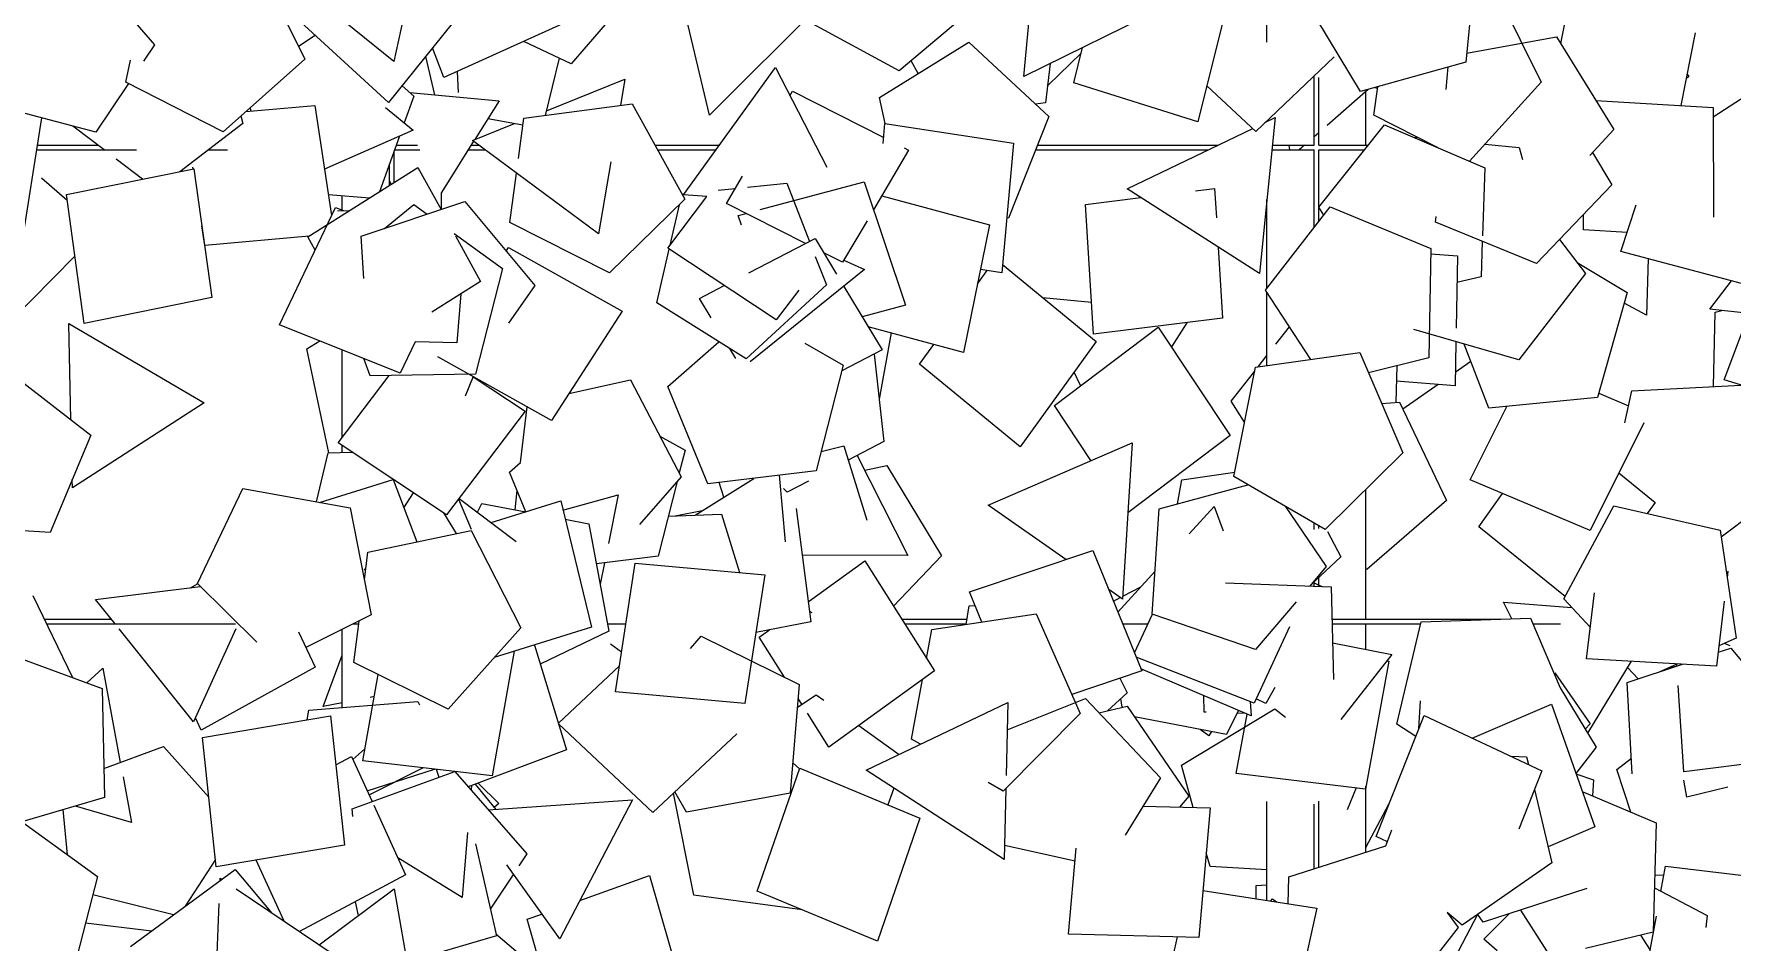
# Model space of a CAD drawing. Header units: metres. Extents: x 322 to 396.8, y -0.1 to 13.
# Drawn here: x 347.424 to 348.14, y 5.315 to 5.698 of the extents above; entities that cross this region are included whole.
import ezdxf

# ---------------------------------------------------------------- set-up
doc = ezdxf.new("R2010")
doc.units = ezdxf.units.M

msp = doc.modelspace()

# ---------------------------------------------------------------- linework, layer by layer
at = {"color": 8}
for p, q in [((347.94365, 5.69449), (347.94365, 5.73175)), ((348.03201, 5.73194), (348.0275, 5.68611)), ((347.44436, 5.72827), (347.47449, 5.69343)), ((347.51914, 5.72505), (347.53783, 5.6873)), ((347.57547, 5.68631), (347.52403, 5.72794)), ((347.70854, 5.66367), (347.69404, 5.72474)), ((347.58176, 5.71561), (347.57547, 5.68631)), ((347.68027, 5.72026), (347.65026, 5.68531)), ((348.03885, 5.71892), (348.05936, 5.67768)), ((347.60765, 5.71179), (347.57317, 5.66908)), ((347.75539, 5.7104), (347.70854, 5.66367)), ((347.82381, 5.71204), (347.78856, 5.6824)), ((347.90053, 5.70924), (347.84115, 5.68005)), ((347.92778, 5.71407), (347.9145, 5.66082)), ((347.98317, 5.67362), (347.96027, 5.71173)), ((348.06759, 5.69392), (348.07127, 5.71249)), ((347.57317, 5.66908), (347.53269, 5.70615)), ((347.64655, 5.70223), (347.59654, 5.6796)), ((347.78856, 5.6824), (347.74895, 5.70398)), ((347.84115, 5.68005), (347.84355, 5.7055)), ((347.53513, 5.69275), (347.54219, 5.69745)), ((347.65026, 5.68531), (347.63021, 5.69483)), ((347.78018, 5.67112), (347.81799, 5.69451)), ((347.81799, 5.69451), (347.85168, 5.6631)), ((348.02787, 5.68987), (348.06582, 5.69679)), ((348.06582, 5.69679), (348.09002, 5.6576)), ((348.12435, 5.69849), (348.11826, 5.66777)), ((347.46236, 5.67766), (347.46429, 5.6869)), ((347.47449, 5.69343), (347.46986, 5.68653)), ((347.53783, 5.6873), (347.50339, 5.65672)), ((347.58876, 5.68839), (347.59261, 5.67227)), ((347.59654, 5.6796), (347.59178, 5.69214)), ((347.64512, 5.68776), (347.63929, 5.66362)), ((347.86528, 5.68987), (347.85144, 5.67638)), ((347.86217, 5.67738), (347.86586, 5.6922)), ((347.97204, 5.68838), (347.93896, 5.65687)), ((348.13182, 5.66301), (348.17099, 5.68845)), ((347.60209, 5.68211), (347.60257, 5.6732)), ((347.69762, 5.63014), (347.73632, 5.68381)), ((347.73632, 5.68381), (347.75807, 5.64173)), ((347.79649, 5.68121), (347.79365, 5.68668)), ((347.85222, 5.68549), (347.85023, 5.66895)), ((347.96354, 5.651), (347.96354, 5.68028)), ((347.96554, 5.651), (347.96554, 5.67964)), ((348.0275, 5.68611), (347.98317, 5.67362)), ((348.0193, 5.67452), (348.02012, 5.68403)), ((348.12161, 5.67999), (348.12049, 5.67902)), ((348.12087, 5.68095), (348.12161, 5.67999)), ((347.46351, 5.67707), (347.4497, 5.65652)), ((347.50339, 5.65672), (347.46236, 5.67766)), ((347.57886, 5.67614), (347.58385, 5.67178)), ((347.58217, 5.67325), (347.61982, 5.66972)), ((347.63976, 5.66557), (347.67285, 5.67888)), ((347.67285, 5.67888), (347.67097, 5.66783)), ((347.74249, 5.67188), (347.74361, 5.67377)), ((347.74361, 5.67377), (347.78201, 5.65425)), ((347.85144, 5.67638), (347.85116, 5.67671)), ((347.9145, 5.66082), (347.86217, 5.67738)), ((347.93896, 5.65687), (347.91829, 5.67604)), ((347.98634, 5.67451), (347.96903, 5.65931)), ((347.98544, 5.651), (347.98544, 5.67372)), ((347.98879, 5.6637), (347.99044, 5.67567)), ((347.99035, 5.67501), (347.98901, 5.67526)), ((348.05936, 5.67768), (348.02907, 5.64427)), ((347.4497, 5.65652), (347.40423, 5.66855)), ((347.51299, 5.66524), (347.54214, 5.66782)), ((347.51525, 5.66544), (347.51487, 5.66691)), ((347.54214, 5.66782), (347.54917, 5.62141)), ((347.57188, 5.6669), (347.58351, 5.65737)), ((347.58385, 5.67178), (347.57977, 5.66043)), ((347.61982, 5.66972), (347.60955, 5.65341)), ((347.63026, 5.66242), (347.67591, 5.66849)), ((347.67591, 5.66849), (347.69819, 5.62818)), ((347.78264, 5.6602), (347.78018, 5.67112)), ((347.85023, 5.66895), (347.84607, 5.66833)), ((348.08242, 5.66989), (348.13181, 5.66697)), ((348.13181, 5.66697), (348.13195, 5.62059)), ((347.42675, 5.66259), (347.41799, 5.60636)), ((347.45321, 5.649), (347.44, 5.65908)), ((347.51177, 5.66021), (347.48513, 5.63985)), ((347.51086, 5.66336), (347.51177, 5.66021)), ((347.60857, 5.65302), (347.62624, 5.66013)), ((347.62986, 5.65949), (347.61503, 5.66211)), ((347.62797, 5.64547), (347.63026, 5.66242)), ((347.78179, 5.65179), (347.78256, 5.66022)), ((347.78256, 5.66022), (347.83681, 5.65186)), ((347.85168, 5.6631), (347.8347, 5.62029)), ((347.94717, 5.66264), (347.94047, 5.59681)), ((347.94281, 5.66054), (347.94717, 5.66264)), ((347.94365, 5.66094), (347.94365, 5.66133)), ((347.96551, 5.62486), (347.99318, 5.65967)), ((348.01591, 5.64992), (347.98879, 5.6637)), ((347.99318, 5.65967), (348.03551, 5.64151)), ((347.42495, 5.651), (347.45059, 5.651)), ((347.58351, 5.65737), (347.54622, 5.64092)), ((347.57776, 5.65483), (347.56933, 5.63138)), ((347.57639, 5.651), (347.58538, 5.651)), ((347.60907, 5.65266), (347.59544, 5.63104)), ((347.60802, 5.651), (347.61131, 5.651)), ((347.66175, 5.61364), (347.60857, 5.65302)), ((347.68558, 5.651), (347.71266, 5.651)), ((347.83681, 5.65186), (347.83184, 5.5972)), ((347.84688, 5.651), (347.92303, 5.651)), ((347.88477, 5.63254), (347.93768, 5.65807)), ((347.94598, 5.651), (347.96354, 5.651)), ((347.95333, 5.649), (347.95298, 5.651)), ((347.95957, 5.651), (347.95729, 5.649)), ((347.96554, 5.65625), (347.96354, 5.65449)), ((347.96554, 5.651), (347.98544, 5.651)), ((347.98544, 5.651), (347.98629, 5.651)), ((348.00533, 5.65446), (348.00738, 5.65425)), ((348.03558, 5.65145), (348.05005, 5.65002)), ((348.09002, 5.6576), (348.07988, 5.64674)), ((347.42464, 5.649), (347.46681, 5.649)), ((347.46937, 5.63667), (347.45825, 5.64516)), ((347.4971, 5.649), (347.50526, 5.649)), ((347.57554, 5.63531), (347.57554, 5.64865)), ((347.57567, 5.649), (347.58637, 5.649)), ((347.60676, 5.649), (347.61401, 5.649)), ((347.66691, 5.64395), (347.66175, 5.61364)), ((347.68669, 5.649), (347.71122, 5.649)), ((347.79254, 5.6489), (347.7777, 5.62372)), ((347.79066, 5.64985), (347.79254, 5.6489)), ((347.84609, 5.649), (347.91889, 5.649)), ((347.94578, 5.649), (347.96354, 5.649)), ((347.96354, 5.61626), (347.96354, 5.649)), ((347.96554, 5.6249), (347.96554, 5.649)), ((347.96554, 5.649), (347.9847, 5.649)), ((348.05005, 5.65002), (348.05144, 5.64504)), ((348.08095, 5.64789), (348.08911, 5.63435)), ((347.42674, 5.63724), (347.43764, 5.62778)), ((347.43731, 5.63019), (347.49111, 5.64106)), ((347.4908, 5.641), (347.49069, 5.64171)), ((347.49111, 5.64106), (347.49862, 5.58669)), ((347.53918, 5.61229), (347.58556, 5.64165)), ((347.57354, 5.63404), (347.57354, 5.64309)), ((347.58556, 5.64165), (347.59533, 5.62385)), ((347.62431, 5.61836), (347.62713, 5.63928)), ((347.71574, 5.62648), (347.72252, 5.63798)), ((348.03551, 5.64151), (348.03457, 5.61278)), ((347.44481, 5.57582), (347.43731, 5.63019)), ((347.56508, 5.62869), (347.54786, 5.63004)), ((347.55365, 5.62365), (347.55365, 5.62959)), ((347.57431, 5.63452), (347.57354, 5.63608)), ((347.59544, 5.62389), (347.59544, 5.63104)), ((347.69698, 5.63038), (347.69786, 5.63047)), ((347.70747, 5.62941), (347.69762, 5.63014)), ((347.71218, 5.63199), (347.71944, 5.63276)), ((347.7246, 5.63331), (347.7411, 5.63506)), ((347.72988, 5.62383), (347.77372, 5.63557)), ((347.7411, 5.63506), (347.75071, 5.61044)), ((347.77372, 5.63557), (347.79119, 5.58353)), ((347.78119, 5.62964), (347.82671, 5.61736)), ((347.94047, 5.59681), (347.88477, 5.63254)), ((347.91349, 5.63175), (347.9216, 5.63275)), ((347.9216, 5.63275), (347.92235, 5.62041)), ((348.08911, 5.63435), (348.0573, 5.60104)), ((347.5272, 5.57524), (347.55079, 5.6248)), ((347.55079, 5.6248), (347.55418, 5.62343)), ((347.55165, 5.62349), (347.5567, 5.62338)), ((347.56169, 5.61261), (347.60538, 5.62721)), ((347.57147, 5.61588), (347.58389, 5.62593)), ((347.58389, 5.62593), (347.58949, 5.6219)), ((347.60538, 5.62721), (347.63488, 5.59184)), ((347.69819, 5.62818), (347.66632, 5.59719)), ((347.69096, 5.6076), (347.70747, 5.62941)), ((347.69192, 5.60887), (347.69586, 5.62591)), ((347.74902, 5.60956), (347.71574, 5.62648)), ((347.86713, 5.62602), (347.89044, 5.6289)), ((347.87045, 5.57124), (347.86713, 5.62602)), ((347.94308, 5.58982), (347.97029, 5.62498)), ((347.94365, 5.59056), (347.94365, 5.62805)), ((347.96763, 5.62154), (347.96551, 5.62486)), ((347.96554, 5.61885), (347.96554, 5.62481)), ((347.97029, 5.62498), (348.01285, 5.60737)), ((348.0929, 5.60613), (348.09945, 5.62581)), ((347.49569, 5.60871), (347.49443, 5.61703)), ((347.66632, 5.59719), (347.62431, 5.61836)), ((347.7207, 5.62137), (347.72404, 5.62226)), ((347.72206, 5.6173), (347.7207, 5.62137)), ((347.77498, 5.61911), (347.76467, 5.60161)), ((347.82671, 5.61736), (347.81573, 5.56358)), ((347.8347, 5.62029), (347.83394, 5.62037)), ((348.01469, 5.61854), (348.015, 5.621)), ((348.0573, 5.60104), (348.01469, 5.61854)), ((348.07718, 5.61532), (348.07716, 5.62184)), ((348.0956, 5.61423), (348.07718, 5.61532)), ((347.53967, 5.6126), (347.49569, 5.60871)), ((347.54221, 5.60678), (347.53918, 5.61229)), ((347.5627, 5.59476), (347.56169, 5.61261)), ((347.60084, 5.61374), (347.62128, 5.59904)), ((347.60143, 5.61274), (347.61198, 5.59353)), ((347.72514, 5.59716), (347.75309, 5.61168)), ((347.75309, 5.61168), (347.76212, 5.59665)), ((348.0345, 5.6104), (348.03401, 5.59548)), ((348.06708, 5.61128), (348.07798, 5.59687)), ((347.44089, 5.60426), (347.41338, 5.57629)), ((347.6228, 5.60632), (347.62378, 5.60784)), ((347.62378, 5.60784), (347.67166, 5.581)), ((347.6863, 5.58454), (347.69154, 5.60721)), ((347.7367, 5.57726), (347.69096, 5.6076)), ((347.75318, 5.60412), (347.75785, 5.59215)), ((347.76467, 5.60161), (347.7567, 5.60566)), ((347.76518, 5.60246), (347.77399, 5.5985)), ((347.92311, 5.60795), (347.92493, 5.57796)), ((348.01285, 5.60737), (348.01195, 5.56132)), ((348.01281, 5.60522), (348.02398, 5.60432)), ((348.02398, 5.60432), (348.02343, 5.57377)), ((348.07446, 5.60152), (348.09557, 5.58886)), ((348.14596, 5.59207), (348.0929, 5.60613)), ((348.1045, 5.60305), (348.10372, 5.57924)), ((347.62128, 5.59904), (347.60985, 5.55442)), ((347.77399, 5.5985), (347.7257, 5.55954)), ((347.82164, 5.59253), (347.82569, 5.59815)), ((347.83184, 5.5972), (347.82287, 5.59858)), ((347.83216, 5.6007), (347.87168, 5.56825)), ((348.03401, 5.59548), (348.02377, 5.59304)), ((348.07798, 5.59687), (348.04987, 5.56038)), ((348.13043, 5.5818), (348.13965, 5.59374)), ((347.49862, 5.58669), (347.44481, 5.57582)), ((347.61198, 5.59353), (347.59147, 5.58055)), ((347.60366, 5.58827), (347.60192, 5.5676)), ((347.63488, 5.59184), (347.62382, 5.57598)), ((347.70437, 5.58638), (347.71479, 5.59179)), ((347.75785, 5.59215), (347.72398, 5.56093)), ((347.74622, 5.58984), (347.7367, 5.57726)), ((347.76525, 5.59144), (347.78136, 5.56463)), ((347.84911, 5.58678), (347.86963, 5.58478)), ((347.96219, 5.56061), (347.94308, 5.58982)), ((347.94365, 5.55803), (347.94365, 5.58895)), ((348.09557, 5.58886), (348.0831, 5.54451)), ((347.67166, 5.581), (347.64191, 5.53488)), ((347.72398, 5.56093), (347.6863, 5.58454)), ((347.70931, 5.57817), (347.70437, 5.58638)), ((347.79119, 5.58353), (347.77294, 5.57865)), ((348.10372, 5.57924), (348.09432, 5.5844)), ((348.14708, 5.58002), (348.13043, 5.5818)), ((348.13196, 5.5492), (348.13277, 5.5806)), ((348.13277, 5.5806), (348.13546, 5.58126)), ((348.13655, 5.55196), (348.14708, 5.58002)), ((347.43923, 5.53514), (347.43836, 5.57576)), ((347.43836, 5.57576), (347.49547, 5.54234)), ((347.57813, 5.55477), (347.5272, 5.57524)), ((347.81573, 5.56358), (347.77547, 5.57444)), ((347.85402, 5.54119), (347.89781, 5.57428)), ((347.92493, 5.57796), (347.87045, 5.57124)), ((347.89781, 5.57428), (347.92812, 5.52852)), ((347.90983, 5.57609), (347.90335, 5.56591)), ((347.94741, 5.56702), (347.9532, 5.57435)), ((348.04987, 5.56038), (348.00565, 5.57328)), ((347.5387, 5.56514), (347.54415, 5.56842)), ((347.54801, 5.52122), (347.5387, 5.56514)), ((347.58441, 5.56798), (347.57813, 5.55477)), ((347.60192, 5.5676), (347.58441, 5.56798)), ((347.691, 5.54922), (347.71252, 5.56811)), ((347.71966, 5.56095), (347.71706, 5.56526)), ((347.74871, 5.56752), (347.76499, 5.55825)), ((347.78521, 5.57181), (347.78009, 5.54384)), ((347.79713, 5.55858), (347.80318, 5.56696)), ((347.87168, 5.56825), (347.83955, 5.52375)), ((348.02333, 5.56812), (348.023, 5.54944)), ((348.03727, 5.53998), (348.02691, 5.56708)), ((347.55365, 5.52764), (347.55365, 5.56461)), ((347.56539, 5.55373), (347.56278, 5.56094)), ((347.64191, 5.53488), (347.59403, 5.56171)), ((347.76499, 5.55825), (347.75354, 5.51363)), ((347.78136, 5.56463), (347.76436, 5.5558)), ((347.77796, 5.56286), (347.78209, 5.52601)), ((347.83955, 5.52375), (347.79713, 5.55858)), ((347.93882, 5.55736), (347.98286, 5.56348)), ((347.93991, 5.55751), (347.94365, 5.56224)), ((347.98286, 5.56348), (348.00099, 5.52114)), ((348.01195, 5.56132), (347.98653, 5.55492)), ((347.9984, 5.55791), (347.99796, 5.54249)), ((348.02972, 5.55971), (348.0231, 5.55508)), ((347.41125, 5.55694), (347.44759, 5.52863)), ((347.55193, 5.52537), (347.57348, 5.55386)), ((347.60985, 5.55442), (347.56539, 5.55373)), ((347.60891, 5.55337), (347.60554, 5.54516)), ((347.6089, 5.55333), (347.63079, 5.53881)), ((347.64923, 5.54622), (347.67526, 5.55194)), ((347.67526, 5.55194), (347.69663, 5.51113)), ((347.86508, 5.54955), (347.8623, 5.55526)), ((347.92853, 5.54307), (347.9385, 5.55572)), ((347.92973, 5.51121), (347.93882, 5.55736)), ((348.023, 5.54944), (347.99821, 5.55143)), ((348.18905, 5.53591), (348.13655, 5.55196)), ((347.70781, 5.50806), (347.691, 5.54922)), ((348.01587, 5.55001), (348.00096, 5.53958)), ((348.0831, 5.54451), (348.03727, 5.53998)), ((348.08362, 5.54636), (348.09619, 5.54103)), ((348.09465, 5.53391), (348.09757, 5.54739)), ((348.09757, 5.54739), (348.14357, 5.54981)), ((347.49547, 5.54234), (347.43985, 5.5065)), ((347.63079, 5.53881), (347.59767, 5.49504)), ((347.62888, 5.51717), (347.63163, 5.54064)), ((347.86942, 5.51793), (347.85402, 5.54119)), ((347.93425, 5.53414), (347.92853, 5.54307)), ((347.99204, 5.54206), (347.99952, 5.54261)), ((347.99952, 5.54261), (348.01938, 5.50105)), ((348.02939, 5.50984), (348.04481, 5.54072)), ((348.10265, 5.53393), (348.07993, 5.48842)), ((347.44759, 5.52863), (347.43046, 5.4876)), ((347.59767, 5.49504), (347.55193, 5.52537)), ((347.55365, 5.52137), (347.55365, 5.52424)), ((347.68766, 5.52826), (347.69822, 5.52227)), ((347.69822, 5.52227), (347.69579, 5.51273)), ((347.75564, 5.52181), (347.76518, 5.52413)), ((347.76518, 5.52413), (347.77489, 5.49277)), ((347.78209, 5.52601), (347.76705, 5.51809)), ((347.82606, 5.49914), (347.88677, 5.52546)), ((347.88677, 5.52546), (347.88281, 5.4594)), ((347.92812, 5.52852), (347.885, 5.49594)), ((347.54273, 5.50054), (347.54777, 5.52121)), ((347.54777, 5.52121), (347.55779, 5.52149)), ((347.62425, 5.5131), (347.62888, 5.51717)), ((347.77088, 5.52011), (347.79213, 5.4779)), ((347.77404, 5.51384), (347.78341, 5.51585)), ((347.78341, 5.51585), (347.80639, 5.47779)), ((348.00099, 5.52114), (347.96816, 5.48884)), ((347.43985, 5.5065), (347.43977, 5.50992)), ((347.54406, 5.5003), (347.57507, 5.50991)), ((347.57507, 5.50991), (347.58504, 5.48364)), ((347.63113, 5.49636), (347.62425, 5.5131)), ((347.69663, 5.51113), (347.67904, 5.4909)), ((347.69487, 5.50911), (347.68686, 5.47764)), ((347.70243, 5.49487), (347.72721, 5.51042)), ((347.75354, 5.51363), (347.70781, 5.50806)), ((347.71454, 5.50247), (347.71263, 5.50864)), ((347.73791, 5.51173), (347.74049, 5.48359)), ((347.75032, 5.50928), (347.74133, 5.50456)), ((347.89824, 5.49754), (347.93566, 5.50775)), ((347.90592, 5.49963), (347.90782, 5.50976)), ((347.90782, 5.50976), (347.9301, 5.51308)), ((347.96816, 5.48884), (347.92973, 5.51121)), ((348.07993, 5.48842), (348.02939, 5.50984)), ((348.09206, 5.51271), (348.10746, 5.5003)), ((347.49255, 5.466), (347.51168, 5.50614)), ((347.51168, 5.50614), (347.55701, 5.49796)), ((347.57962, 5.49793), (347.58366, 5.50433)), ((347.60264, 5.5016), (347.60799, 5.48896)), ((347.60293, 5.50199), (347.62701, 5.48375)), ((347.61641, 5.49178), (347.6458, 5.50091)), ((347.62654, 5.4972), (347.62748, 5.50524)), ((347.6458, 5.50091), (347.65879, 5.44758)), ((347.64673, 5.49706), (347.67004, 5.50351)), ((347.67004, 5.50351), (347.6659, 5.48297)), ((347.74133, 5.50456), (347.73978, 5.50621)), ((347.98544, 5.451), (347.98544, 5.50549)), ((348.01938, 5.50105), (347.98573, 5.47199)), ((348.033, 5.48995), (348.043, 5.50407)), ((347.55701, 5.49796), (347.5659, 5.45277)), ((347.59642, 5.49587), (347.60165, 5.48712)), ((347.61063, 5.49616), (347.61246, 5.49989)), ((347.61246, 5.49989), (347.63105, 5.49633)), ((347.69115, 5.49448), (347.7136, 5.49525)), ((347.69403, 5.49458), (347.70552, 5.49681)), ((347.7136, 5.49525), (347.72122, 5.47065)), ((347.74504, 5.49764), (347.75126, 5.44988)), ((347.85885, 5.47618), (347.82606, 5.49914)), ((347.89531, 5.45317), (347.89824, 5.49754)), ((347.9109, 5.48707), (347.92134, 5.49855)), ((347.92134, 5.49855), (347.92524, 5.48833)), ((347.95134, 5.49863), (347.9687, 5.47321)), ((348.06891, 5.45964), (348.08992, 5.49882)), ((348.08992, 5.49882), (348.13481, 5.4885)), ((348.10746, 5.5003), (348.1041, 5.49556)), ((348.13521, 5.48582), (348.14944, 5.49639)), ((347.43046, 5.4876), (347.41905, 5.48832)), ((347.56447, 5.47935), (347.60799, 5.48844)), ((347.60799, 5.48844), (347.62895, 5.44742)), ((347.64769, 5.49314), (347.6577, 5.49122)), ((347.6577, 5.49122), (347.66609, 5.44593)), ((347.96354, 5.48891), (347.96354, 5.49153)), ((347.96554, 5.48921), (347.96554, 5.49036)), ((347.96927, 5.48806), (347.97489, 5.47726)), ((348.06942, 5.4606), (348.033, 5.48995)), ((348.13481, 5.4885), (348.14155, 5.44294)), ((347.56298, 5.46762), (347.56447, 5.47935)), ((347.81819, 5.46253), (347.87023, 5.48)), ((347.87023, 5.48), (347.89089, 5.42914)), ((348.13519, 5.48597), (348.13539, 5.48595)), ((347.56307, 5.47174), (347.56361, 5.47259)), ((347.68686, 5.47764), (347.66082, 5.47441)), ((347.66425, 5.47483), (347.66242, 5.46575)), ((347.66884, 5.42037), (347.67715, 5.47462)), ((347.67715, 5.47462), (347.73182, 5.4697)), ((347.79213, 5.4779), (347.74759, 5.47802)), ((347.75016, 5.45829), (347.77401, 5.47556)), ((347.77401, 5.47556), (347.80338, 5.42919)), ((347.80639, 5.47779), (347.7861, 5.45648)), ((347.9687, 5.47321), (347.9617, 5.46499)), ((347.97489, 5.47726), (347.96194, 5.46527)), ((347.98573, 5.47199), (347.98544, 5.47216)), ((347.44961, 5.4593), (347.49378, 5.46479)), ((347.48961, 5.46427), (347.49262, 5.46593)), ((347.51762, 5.44132), (347.49255, 5.466)), ((347.73182, 5.4697), (347.72351, 5.41544)), ((347.88081, 5.45395), (347.8965, 5.47122)), ((347.92619, 5.46631), (347.97071, 5.46466)), ((347.96354, 5.46492), (347.96354, 5.46676)), ((347.96354, 5.46641), (347.96688, 5.4648)), ((347.96554, 5.46485), (347.96554, 5.46861)), ((348.13808, 5.47122), (348.13776, 5.46855)), ((347.42316, 5.46101), (347.43992, 5.42642)), ((347.45784, 5.449), (347.44961, 5.4593)), ((347.82337, 5.44981), (347.81819, 5.46253)), ((347.88281, 5.4594), (347.87692, 5.46352)), ((347.87891, 5.45865), (347.88177, 5.46013)), ((347.88289, 5.4607), (347.89054, 5.46465)), ((347.95601, 5.4583), (347.93884, 5.43814)), ((347.97071, 5.46466), (347.97169, 5.42555)), ((348.047, 5.45116), (348.0434, 5.45817)), ((348.0434, 5.45817), (348.07232, 5.45595)), ((348.08009, 5.44754), (348.06891, 5.45964)), ((348.07851, 5.4343), (348.08183, 5.46216)), ((348.13658, 5.45867), (348.13331, 5.4312)), ((347.42801, 5.451), (347.45624, 5.451)), ((347.5659, 5.45277), (347.53827, 5.43906)), ((347.7519, 5.45374), (347.75069, 5.45423)), ((347.78957, 5.451), (347.81712, 5.451)), ((347.8023, 5.44662), (347.84626, 5.45327)), ((347.81675, 5.4488), (347.81809, 5.45661)), ((347.81809, 5.45661), (347.82051, 5.45684)), ((347.84626, 5.45327), (347.8649, 5.41115)), ((347.88776, 5.43684), (347.89534, 5.45316)), ((347.93884, 5.43814), (347.89531, 5.45317)), ((347.97105, 5.451), (347.98544, 5.451)), ((347.98544, 5.451), (348.04215, 5.451)), ((348.00875, 5.44992), (348.05479, 5.45141)), ((348.05479, 5.45141), (348.06738, 5.42202)), ((347.42898, 5.449), (347.50861, 5.449)), ((347.49093, 5.40762), (347.45949, 5.44693)), ((347.50881, 5.44686), (347.49093, 5.40762)), ((347.53516, 5.44563), (347.54222, 5.43074)), ((347.55365, 5.41373), (347.55365, 5.44669)), ((347.55831, 5.449), (347.5606, 5.449)), ((347.55853, 5.43268), (347.56076, 5.45022)), ((347.55859, 5.449), (347.55866, 5.44917)), ((347.62895, 5.44742), (347.59838, 5.41297)), ((347.65879, 5.44758), (347.61779, 5.43485)), ((347.66609, 5.44593), (347.63717, 5.43197)), ((347.66553, 5.449), (347.67323, 5.449)), ((347.70054, 5.43865), (347.70506, 5.44378)), ((347.70506, 5.44378), (347.74641, 5.42349)), ((347.75126, 5.44988), (347.7281, 5.44538)), ((347.72955, 5.44337), (347.73388, 5.44651)), ((347.74022, 5.42653), (347.72955, 5.44337)), ((347.79083, 5.449), (347.81678, 5.449)), ((347.80006, 5.43444), (347.8023, 5.44662)), ((347.88282, 5.449), (347.89341, 5.449)), ((347.95324, 5.44776), (347.93828, 5.41556)), ((347.9711, 5.449), (347.98544, 5.449)), ((347.98544, 5.449), (348.00853, 5.449)), ((347.98544, 5.43828), (347.98544, 5.449)), ((347.99844, 5.40667), (348.00875, 5.44992)), ((348.05582, 5.449), (348.06746, 5.449)), ((347.62616, 5.43745), (347.61683, 5.38496)), ((347.63469, 5.4401), (347.64824, 5.39585)), ((347.67139, 5.43703), (347.66675, 5.44043)), ((347.9713, 5.44108), (347.99634, 5.43612)), ((347.99634, 5.43612), (347.97481, 5.40861)), ((348.13401, 5.43705), (348.13928, 5.43881)), ((348.14155, 5.44294), (348.13433, 5.43977)), ((348.13907, 5.43981), (348.13663, 5.44078)), ((348.13928, 5.43881), (348.14518, 5.43173)), ((347.415, 5.4356), (347.45243, 5.42181)), ((347.44594, 5.42421), (347.45265, 5.43027)), ((347.45265, 5.43027), (347.46004, 5.39058)), ((347.54222, 5.43074), (347.49417, 5.4042)), ((347.54554, 5.41411), (347.55365, 5.43578)), ((347.59838, 5.41297), (347.55853, 5.43268)), ((347.64479, 5.40711), (347.67052, 5.43129)), ((347.80338, 5.42919), (347.75892, 5.397)), ((347.89089, 5.42914), (347.86133, 5.41922)), ((347.93828, 5.41556), (347.8885, 5.43502)), ((347.93704, 5.41025), (347.89054, 5.43002)), ((347.99512, 5.43329), (347.98521, 5.3793)), ((347.99421, 5.4334), (347.99512, 5.43329)), ((348.13331, 5.4312), (348.07851, 5.4343)), ((348.09732, 5.43324), (348.07893, 5.40294)), ((348.09559, 5.42423), (348.11892, 5.43202)), ((348.1002, 5.42577), (348.09573, 5.43061)), ((348.11689, 5.43213), (348.10938, 5.42883)), ((348.11155, 5.42956), (348.11152, 5.42977)), ((348.11299, 5.43042), (348.1166, 5.43127)), ((348.1166, 5.43124), (348.11655, 5.43198)), ((347.45243, 5.42181), (347.45335, 5.37576)), ((347.5623, 5.39119), (347.56877, 5.42761)), ((347.74641, 5.42349), (347.74257, 5.37759)), ((347.79377, 5.40036), (347.79843, 5.42561)), ((347.88167, 5.42605), (347.88476, 5.41996)), ((347.94704, 5.4222), (347.94322, 5.41539)), ((348.06514, 5.4284), (348.07993, 5.4069)), ((348.06738, 5.42202), (348.08251, 5.39701)), ((348.09772, 5.38581), (348.09559, 5.42423)), ((348.11945, 5.38656), (348.11713, 5.42301)), ((347.53958, 5.4126), (347.58549, 5.4163)), ((347.55365, 5.41569), (347.54554, 5.41411)), ((347.56712, 5.41832), (347.56537, 5.41798)), ((347.58549, 5.4163), (347.58621, 5.41483)), ((347.72351, 5.41544), (347.66884, 5.42037)), ((347.74561, 5.41388), (347.7536, 5.41904)), ((347.74747, 5.41508), (347.74591, 5.41754)), ((347.7536, 5.41904), (347.7567, 5.4168)), ((347.77467, 5.38722), (347.83434, 5.41581)), ((347.83434, 5.41581), (347.83366, 5.38497)), ((347.83409, 5.4043), (347.86712, 5.4176)), ((347.86712, 5.4176), (347.8987, 5.38407)), ((347.88476, 5.41996), (347.87638, 5.41238)), ((347.88253, 5.41381), (347.882, 5.41747)), ((347.91724, 5.41182), (347.91706, 5.41874)), ((347.93665, 5.4162), (347.93704, 5.41025)), ((347.94322, 5.41539), (347.93912, 5.41737)), ((348.00774, 5.40479), (348.00848, 5.41652)), ((348.03017, 5.40086), (348.06367, 5.41507)), ((348.06367, 5.41507), (348.08193, 5.36331)), ((347.49417, 5.4042), (347.49173, 5.40936)), ((347.49464, 5.40103), (347.54875, 5.41026)), ((347.53882, 5.40857), (347.53958, 5.4126)), ((347.54875, 5.41026), (347.55461, 5.35569)), ((347.75892, 5.397), (347.74987, 5.4113)), ((347.8649, 5.41115), (347.83246, 5.37845)), ((347.87282, 5.41155), (347.8847, 5.41431)), ((347.8847, 5.41431), (347.91074, 5.37632)), ((347.92665, 5.40237), (347.88779, 5.4098)), ((347.90756, 5.38935), (347.94701, 5.41312)), ((347.918, 5.41179), (347.91724, 5.41182)), ((347.93164, 5.41255), (347.92665, 5.40237)), ((347.93071, 5.38584), (347.93532, 5.41098)), ((347.9349, 5.41116), (347.93103, 5.41131)), ((347.94701, 5.41312), (347.95145, 5.4097)), ((347.98974, 5.35933), (348.00995, 5.41036)), ((348.00995, 5.41036), (348.05963, 5.38702)), ((347.5005, 5.34645), (347.49464, 5.40103)), ((347.68471, 5.36944), (347.64486, 5.40687)), ((347.72004, 5.40266), (347.68471, 5.36944)), ((347.77152, 5.40612), (347.78852, 5.39386)), ((347.79758, 5.3982), (347.79377, 5.40036)), ((347.91911, 5.40177), (347.91555, 5.40449)), ((347.92032, 5.40358), (347.91911, 5.40177)), ((348.00647, 5.40156), (347.99844, 5.40667)), ((348.07993, 5.4069), (348.07795, 5.40456)), ((347.45311, 5.388), (347.47822, 5.39733)), ((347.47822, 5.39733), (347.49734, 5.3759)), ((347.55813, 5.39172), (347.5632, 5.39626)), ((347.64824, 5.39585), (347.60677, 5.38027)), ((348.04661, 5.39314), (348.05318, 5.39293)), ((348.08251, 5.39701), (348.07397, 5.38588)), ((348.1739, 5.39345), (348.11945, 5.38656)), ((347.55098, 5.38949), (347.55754, 5.393)), ((347.55754, 5.393), (347.56624, 5.374)), ((347.55785, 5.37096), (347.60116, 5.38667)), ((347.61683, 5.38496), (347.5623, 5.39119)), ((347.56414, 5.37858), (347.5925, 5.38774)), ((347.56493, 5.37686), (347.58766, 5.38829)), ((347.5945, 5.38425), (347.59346, 5.38763)), ((347.60116, 5.38667), (347.63155, 5.35205)), ((347.72872, 5.33624), (347.74662, 5.38813)), ((347.74364, 5.39045), (347.74652, 5.38785)), ((347.74662, 5.38813), (347.7973, 5.36704)), ((347.83287, 5.34965), (347.77467, 5.38722)), ((347.9126, 5.37155), (347.90756, 5.38935)), ((348.05963, 5.38702), (348.04987, 5.36238)), ((348.05318, 5.39293), (348.05395, 5.38969)), ((348.09118, 5.38753), (348.09736, 5.39229)), ((348.09721, 5.36956), (348.09118, 5.38753)), ((347.46119, 5.38442), (347.46476, 5.36522)), ((347.60822, 5.38082), (347.60805, 5.37881)), ((347.6097, 5.38137), (347.61837, 5.37076)), ((347.61091, 5.38183), (347.61963, 5.37323)), ((347.78632, 5.3797), (347.7837, 5.3727)), ((347.83246, 5.37845), (347.82614, 5.38203)), ((347.83354, 5.37954), (347.83287, 5.34965)), ((347.8987, 5.38407), (347.88386, 5.35982)), ((347.98521, 5.3793), (347.93071, 5.38584)), ((347.98136, 5.37977), (347.97755, 5.3705)), ((347.98544, 5.35263), (347.98544, 5.38057)), ((348.05648, 5.37907), (348.06385, 5.34812)), ((348.07401, 5.38574), (348.08134, 5.38327)), ((348.08134, 5.38327), (348.08094, 5.37646)), ((348.12077, 5.37596), (348.11955, 5.38306)), ((348.13802, 5.38005), (348.12077, 5.37596)), ((347.45335, 5.37576), (347.41847, 5.3655)), ((347.46476, 5.36522), (347.44108, 5.37215)), ((347.5669, 5.37255), (347.58039, 5.34309)), ((347.61531, 5.37055), (347.67603, 5.37473)), ((347.61963, 5.37323), (347.61773, 5.37154)), ((347.67603, 5.37473), (347.64535, 5.3161)), ((347.70193, 5.33459), (347.69334, 5.37756)), ((347.69885, 5.3695), (347.69396, 5.37814)), ((347.74257, 5.37759), (347.69885, 5.3695)), ((347.89137, 5.37209), (347.91971, 5.37136)), ((347.91074, 5.37632), (347.90682, 5.3717)), ((347.94365, 5.33235), (347.94365, 5.37408)), ((347.96354, 5.34565), (347.96354, 5.373)), ((347.96554, 5.34629), (347.96554, 5.3742)), ((347.98544, 5.35459), (347.99525, 5.37323)), ((348.07665, 5.37828), (348.10787, 5.36503)), ((347.41312, 5.36937), (347.45043, 5.34236)), ((347.43771, 5.35157), (347.436, 5.37065)), ((347.55811, 5.36778), (347.55785, 5.37096)), ((347.7973, 5.36704), (347.7794, 5.31515)), ((347.91971, 5.37136), (347.91489, 5.31669)), ((348.10787, 5.36503), (348.10656, 5.31899)), ((347.60653, 5.361), (347.60419, 5.33349)), ((347.99449, 5.3571), (347.98974, 5.35933)), ((347.9938, 5.3553), (347.99638, 5.36206)), ((348.08193, 5.36331), (348.06223, 5.35495)), ((347.55461, 5.35569), (347.5005, 5.34645)), ((347.60419, 5.33349), (347.57712, 5.35024)), ((347.60984, 5.35627), (347.61866, 5.31741)), ((347.63155, 5.35205), (347.62811, 5.34685)), ((347.86274, 5.34895), (347.833, 5.35548)), ((347.86002, 5.3181), (347.86322, 5.35441)), ((347.91966, 5.34657), (347.91803, 5.35234)), ((347.95291, 5.34225), (347.9938, 5.3553)), ((347.46432, 5.31284), (347.50848, 5.34544)), ((347.50017, 5.34954), (347.48739, 5.32987)), ((347.50848, 5.34544), (347.52394, 5.32701)), ((347.52909, 5.32355), (347.51729, 5.34932)), ((347.58039, 5.34309), (347.53564, 5.31914)), ((347.62585, 5.34343), (347.6161, 5.32868)), ((347.64535, 5.3161), (347.62308, 5.34731)), ((347.94365, 5.34521), (347.91966, 5.34657)), ((348.06385, 5.34812), (348.02601, 5.32187)), ((348.10986, 5.33613), (348.11182, 5.34679)), ((348.11182, 5.34679), (348.16632, 5.34023)), ((347.45043, 5.34236), (347.43885, 5.29777)), ((347.50212, 5.34074), (347.50216, 5.34165)), ((347.50216, 5.34165), (347.50279, 5.34123)), ((347.50885, 5.33716), (347.55707, 5.30473)), ((347.5439, 5.31358), (347.5755, 5.33716)), ((347.5755, 5.33716), (347.58684, 5.27197)), ((347.65382, 5.33228), (347.68327, 5.34278)), ((347.68327, 5.34278), (347.69845, 5.29003)), ((347.7794, 5.31515), (347.72872, 5.33624)), ((347.91664, 5.33656), (347.96467, 5.32907)), ((347.9391, 5.33862), (347.94365, 5.33893)), ((347.93914, 5.33305), (347.9391, 5.33862)), ((347.95264, 5.33095), (347.95291, 5.34225)), ((348.07863, 5.33729), (348.03481, 5.32308)), ((348.10709, 5.33758), (348.1294, 5.32591)), ((348.11111, 5.34289), (348.10724, 5.34292)), ((347.48245, 5.32622), (347.44843, 5.33467)), ((347.49932, 5.27243), (347.50173, 5.33109)), ((347.56053, 5.32599), (347.55922, 5.33176)), ((347.74766, 5.32836), (347.70193, 5.33459)), ((347.94526, 5.3321), (347.94598, 5.33296)), ((347.94598, 5.33296), (347.94768, 5.33172)), ((347.96467, 5.32907), (347.95286, 5.27547)), ((347.44537, 5.32288), (347.4734, 5.31955)), ((347.63157, 5.32435), (347.63786, 5.32659)), ((347.64675, 5.2716), (347.63157, 5.32435)), ((348.01964, 5.32721), (348.02433, 5.32093)), ((348.02601, 5.32187), (348.01964, 5.32721)), ((348.0325, 5.32637), (348.02116, 5.30482)), ((348.03481, 5.32308), (348.03261, 5.32644)), ((348.03521, 5.31602), (348.04588, 5.32667)), ((348.06299, 5.30908), (348.0507, 5.32823)), ((348.1019, 5.2928), (348.10793, 5.32561)), ((348.1294, 5.32591), (348.12884, 5.32086)), ((347.5357, 5.31909), (347.53593, 5.3193)), ((347.61866, 5.31741), (347.56599, 5.30195)), ((347.61848, 5.31821), (347.63814, 5.30153)), ((347.91489, 5.31669), (347.86002, 5.3181)), ((347.90232, 5.30068), (347.9059, 5.31692)), ((348.02433, 5.32093), (347.99598, 5.28462)), ((348.04077, 5.3111), (348.03521, 5.31602)), ((348.10656, 5.31899), (348.07796, 5.31205)), ((348.10126, 5.3177), (348.10531, 5.31138))]:
    msp.add_line(p, q, dxfattribs=at)

doc.saveas('drawing.dxf')
